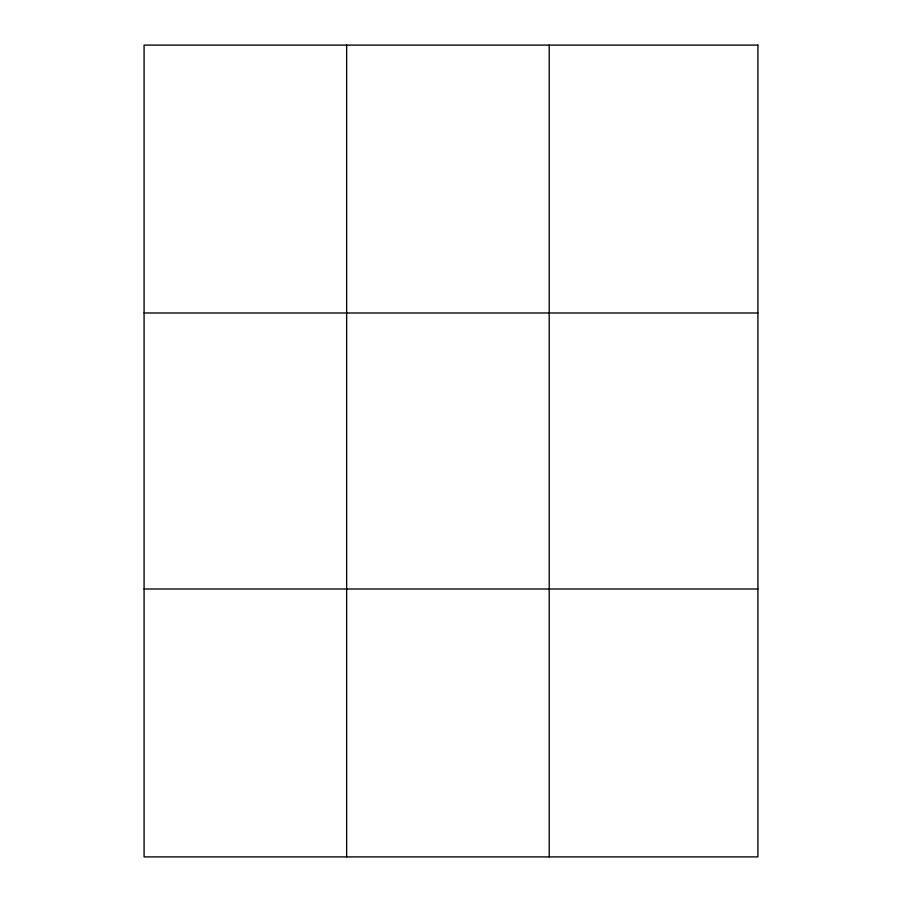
<?xml version="1.0" encoding="UTF-8"?>
<svg xmlns="http://www.w3.org/2000/svg" width="902" height="902" viewBox="0 0 902 902"><rect width="100%" height="100%" fill="white"/><g stroke="black" fill="none" stroke-linecap="round" stroke-linejoin="round"><path stroke-width="1.35" d="M346.65 856.9L346.65 45.1M549.217 856.9L549.217 45.1M144.083 312.994L757.917 312.994M144.083 589.006L757.917 589.006M757.917 45.1L757.917 856.9L144.083 856.9L144.083 45.1L757.917 45.1"/></g></svg>
